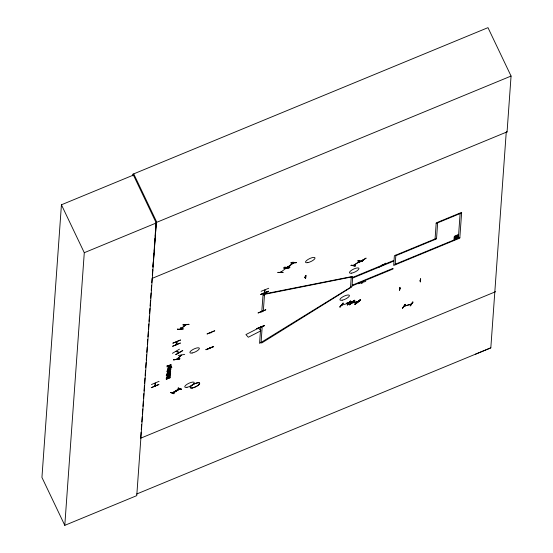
<?xml version="1.0" encoding="UTF-8"?>
<svg xmlns="http://www.w3.org/2000/svg" width="553" height="553" viewBox="0 0 553 553"><rect width="100%" height="100%" fill="white"/><g stroke="black" fill="none" stroke-linecap="round" stroke-linejoin="round"><path stroke-width="0.83" d="M170.732 392.547L174.236 393.563M173.932 393.791L170.711 392.595L171.098 392.374M133.411 175.08L61.431 204.79L41.938 477.439L64.791 525.35L136.764 495.64L156.257 222.983L132.983 174.181L487.974 27.65L511.062 76.058L507.066 131.911L506.237 132.257M64.791 525.35L84.284 252.7L61.431 204.79M132.858 175.875L132.983 174.181M140.718 437.354L141.084 432.197M141.271 429.619L141.637 424.462M141.817 421.884L142.19 416.734M142.37 414.156L142.743 408.999M142.923 406.42L143.296 401.264M143.476 398.692L143.849 393.536M144.029 390.957L144.402 385.8M144.582 383.222L144.955 378.072M145.135 375.494L145.508 370.337M145.688 367.759L146.061 362.602M146.241 360.024L146.614 354.874M146.794 352.296L147.167 347.139M147.347 344.56L147.72 339.404M147.9 336.832L148.273 331.676M148.453 329.097L148.826 323.94M149.006 321.362L149.379 316.205M149.559 313.634L149.932 308.477M150.112 305.899L150.478 300.742M150.665 298.164L151.031 293.014M151.218 290.436L151.584 285.279M151.771 282.701L152.082 278.408L507.073 131.877L506.237 132.222L490.822 347.844L475.38 354.252M152.379 274.177L152.683 269.947M152.925 266.567L153.285 261.493M153.471 258.956L153.831 253.882M154.377 246.265L154.266 250.896M154.557 243.728L154.923 238.654M155.103 236.117L155.462 231.043M155.649 228.507L156.07 222.589L511.062 76.058M159.077 381.349L151.474 384.535M158.87 384.611L151.218 387.701L158.829 384.37M268.495 291.189L260.864 294.334M261.113 291.313L268.723 288.272M261.769 311.844L263.034 294.956L264.514 294.341L352.71 276.742L352.019 286.426L259.571 343.385L260.733 327.113L262.219 326.498L261.057 342.77L261.763 342.957L351.245 287.221L350.54 287.035L351.231 277.35L352.005 276.555L264.583 293.885L265.26 293.505L264.514 294.341L263.332 310.924L261.728 311.871L262.087 311.443M264.804 290.021L264.597 292.896M265.046 290.207L264.624 292.572M395.167 264.811L395.858 255.127M435.066 238.944L436.213 222.88L461.644 212.38L459.806 238.129L393.681 265.426L394.379 255.735L436.552 238.329M437.658 222.831L436.511 238.896L395.817 255.693M458.361 238.177L460.124 213.562M152.345 274.965L152.739 269.802M152.932 267.217L153.333 262.053M153.464 260.332L156.437 221.483L133.778 173.974M399.95 287.373L399.584 290.401L399.95 287.311M400.296 288.652L399.943 288.894L400.261 288.652M420.225 281.809L420.432 278.857M420.432 281.802L420.626 278.843L420.252 281.816M172.937 343.088L180.589 339.991L172.916 343.192M176.953 341.899L176.628 341.775M176.628 341.802C174.928 349.475 178.425 340.351 176.566 342.051M172.66 346.171L180.285 343.04M207.161 333.901L214.785 330.77L207.119 333.977M206.02 349.62L213.631 346.448M210.064 347.754L209.767 347.823M210.824 332.885L211.184 332.484L210.79 332.871M264.604 325.406L256.972 328.537M261.037 326.719L260.705 327.106M261.79 311.844L262.115 311.484M264.223 292.516L264.638 292.406L264.382 295.33L263.961 295.509L264.534 292.33M264.507 292.399L264.279 295.254M265.744 309.839L258.106 312.97M265.779 309.77L258.154 312.901M304.585 277.378L305.353 277.06M305.194 277.157L304.62 277.253M305.657 278.297L305.906 275.353L305.491 275.546L305.228 278.47C306.175 278.415 304.675 276.652 305.526 275.456M305.595 278.263L305.906 275.353M176.476 351.369L175.882 351.473L179.089 352.365M353.989 300.984L346.676 303.203M352.524 301.855L352.862 302.553L352.468 301.814M356.975 301.509L357.57 302.367L352.054 302.761L357.756 302.187L356.899 301.758L352.62 302.049M350.574 302.049L350.796 301.703L350.602 302.021M362.153 282.777L361.918 283.122M359.201 261.645L359.809 261.265M359.837 261.382L353.485 265.523M155.054 383.27L154.909 386.056M177.472 358.849L176.753 359.312L181.197 355.171L180.962 355.558M176.967 359.277L181.432 355.171M173.704 359.74L179.946 358.814L173.773 359.768M179.87 358.793L173.518 359.982M155.414 383.34L155.054 383.499M154.909 385.835L155.22 385.683M155.227 385.925L155.476 383.07M177.817 329.235L183.375 328.821M278.028 272.38L283.184 272.353L277.806 272.594L278.041 272.304M285.078 267.203L284.968 266.857L284.864 267.431L290.138 267.106M180.962 327.922L181.266 328.662L181.114 328.074M185.995 324.825L180.582 329.021L181.363 328.586M361.856 282.853L361.634 283.198L362.042 283.018M350.761 301.744L350.229 302.187L350.512 301.779M365.775 281.387L358.351 283.765M420.335 280.482L419.921 280.661L420.342 280.378M402.48 308.187L405.349 304.357L402.494 308.125M410.506 305.802L412.946 302.056L410.105 305.92L412.573 302.097M351.017 265.364L355.448 265.848L351.017 265.392L355.088 266.083M355.358 265.82L351.293 265.101M280.571 272.359L281.394 271.896L281.035 271.979M362.706 260.311L363.045 260.097M382.088 265.302L381.708 265.253L382.075 265.053M382.323 265.157L382.358 265.101M292.8 263.29L293.055 263.29M339.874 306.984L343.199 303.092L339.867 307.039L340.164 306.846M340.136 306.908L343.102 303.044M347.305 304.931L350.637 301.095L350.243 301.198M350.243 301.088L347.305 305.042L350.623 301.074M179.283 352.482L176.2 351.259M264.514 293.816L265.316 293.47M180.658 328.973L185.642 324.887M185.303 325.185L185.587 325.164M362.644 260.29L363.328 260.193L362.948 260.104M359.208 262.212L366.155 258.106L359.415 262.281M178.273 355.489L184.688 354.404M281.29 271.972L280.82 272.339M286.371 268.164L285.714 268.509M287.705 267.099L287.961 267.099M287.684 267.099L293.346 262.903L293.014 262.205M175.743 391.061L176.67 390.729L176.234 390.708M354.701 300.486L349.51 304.8L354.798 300.535L354.611 300.134L349.302 304.44L349.51 304.8M188.974 324.341L183.126 324.998L188.974 324.341L182.988 324.604M352.088 301.841L352.51 302.754L352.862 302.553M356.899 301.758L357.017 302.443L356.678 301.703M360.127 299.761L354.826 304.026L355.019 304.426L360.611 300.141L360.114 299.761L354.881 304.06M404.16 306.148L411.308 304.026M283.876 267.984L289.212 267.811M280.627 272.318L286.122 268.17M289.226 267.825L283.855 268.087L284.145 267.818M291.231 262.668L296.27 262.654L290.913 262.91L296.27 262.654M287.85 267.14L293.505 262.945L293.187 262.205M175.75 390.992L176.11 391.123M341.782 304.945L342.563 304.738L341.809 305.062M348.037 303.265L348.708 303.051M348.722 303.189L348.203 303.203M155.441 383.347L155.123 383.471M292.841 262.295L293.201 262.993L292.952 262.246M353.961 265.081L353.415 265.44L359.65 261.348M362.27 261.375L357.846 260.94L362.243 261.341M411.19 304.171L404.208 306.251M378.902 267.286L385.773 263.152M172.349 392.83L179.269 388.718M179.455 388.794L172.474 392.824M173.048 393.072L179.953 388.953M172.384 353.332L179.442 349.192M182.656 350.54L175.681 354.549M175.882 354.708L182.822 350.588M185.76 324.811L185.511 325.199M181.156 328.586L180.658 327.984M351.915 301.897L352.42 302.539M352.572 302.74L352.441 302.201M168.306 372.563C176.234 368.782 161.282 374.34 169.978 371.54L167.607 372.936L170.601 372.065L167.559 373.607L169.93 372.252M352.302 302.588L352.8 302.512M352.586 302.719L352.199 302.028M357.473 302.387L357.176 301.668M84.284 252.7L156.257 222.983M260.892 294.403L268.544 291.265M260.905 294.576L268.537 291.431M436.172 223.447L461.603 212.946M395.208 264.244L459.847 237.569M140.656 438.211L495.647 291.68M136.626 494.043L490.822 347.844M172.66 346.33L180.319 343.081M257 328.606L264.624 325.482M206.027 349.648L213.658 346.517M206.02 349.759L213.658 346.676M286.288 268.081L285.929 268.495M348.556 303.244L341.754 305.062M346.683 303.279L354.038 301.012M412.573 302.214L412.973 302.09M178.059 388.178L181.28 389.374M357.307 302.208L356.865 301.558M183.154 329.063L177.603 329.498L177.7 328.862M354.798 300.535L349.199 304.807M283.91 267.977L288.894 267.935M352.15 302.754L351.729 302.042M361.904 261.486L357.846 260.816M357.356 301.482L357.75 302.221M264.631 325.634L257 328.765M180.769 327.936L181.101 328.634M405.245 304.274L402.784 307.98M168.458 368.084L167.946 368.409L168.409 367.814C167.435 368.257 175.481 364.012 168.458 368.084M166.273 375.452C167.594 375.134 167.483 376.24 170.421 374.623C161.725 377.499 177.9 370.634 166.273 375.452M166.515 374.194L167.041 373.973L166.515 374.194M166.259 378.141L170.276 376.669L166.861 377.194L170.352 375.57L166.322 377.229L169.446 376.821L166.259 378.141M167.144 365.74L167.054 366.971L167.566 366.259L171.14 364.586L167.58 366.058L167.621 365.54L167.144 365.74M166.64 374.63L167.497 374.464L167.469 374.823L170.559 373.268L166.64 374.63M166.888 371.215L167.739 371.049L167.718 371.409L170.801 369.846L166.888 371.215M166.985 379.192L166.342 379.476L166.211 378.881A1.41 0.435 -25.5 0 1 166.653 378.48C168.568 377.962 169.688 377.913 170.22 377.132C170.455 379.393 165.997 377.595 166.985 379.192M167.545 373.78L170.566 372.528L167.545 373.78M167.87 369.266C174.167 367.144 172.412 366.535 167.836 368.899A1.486 0.456 -25.5 0 0 168.001 369.204L167.87 369.266M169.004 369.363L168.955 369.971L168.147 370.102L169.004 369.363M169.391 369.204L169.336 369.998C166.273 371.374 168.9 368.464 170.518 368.692C171.63 369.895 170.248 368.941 169.391 369.204M171.029 366.093L167.988 367.268L168.119 366.68L169.038 366.916L170.206 365.727A1.134 0.346 -25.5 0 1 170.753 365.561C171.734 365.346 170.269 366.598 171.029 366.093M352.344 285.154L352.302 285.797L392.989 269L393.038 268.357L352.344 285.154M352.904 277.323L352.862 277.965L393.549 261.175L393.598 260.525L352.904 277.323M453.965 239.09L457.995 237.417L456.412 237.707C462.515 234.513 450.011 239.698 455.575 238.066L453.965 239.09M454.096 237.209L458.133 235.53L456.543 235.827C462.647 232.626 450.149 237.811 455.707 236.179L454.096 237.209M168.285 368.768L170.379 367.863L168.285 368.768M169.501 366.549L170.642 365.865L169.501 366.549M288.438 266.719L288.078 266.802L288.438 266.719M360.293 300.058L355.005 304.323L360.321 300.092M178.405 388.033L178.025 388.261L181.626 389.229L178.398 388.019M179.794 388.856L172.875 392.976L179.794 388.856M258.507 328.143L245.926 334.572L248.318 337.254L260.898 330.825L258.507 328.143M192.444 387.923A5.219 1.604 -25.5 0 0 199.695 383.409A5.219 1.604 -25.5 0 0 192.672 384.784A5.219 1.604 -25.5 0 0 192.444 387.923A5.226 1.604 -25.5 0 0 199.716 383.416A5.226 1.604 -25.5 0 0 192.672 384.798A5.226 1.604 -25.5 0 0 192.451 387.943M187.004 387.3A5.226 1.604 -25.5 0 0 194.269 382.78A5.226 1.604 -25.5 0 0 187.232 384.155A5.226 1.604 -25.5 0 0 187.004 387.3M192.126 353.008A5.226 1.604 -25.5 0 0 199.391 348.487A5.226 1.604 -25.5 0 0 192.354 349.862A5.226 1.604 -25.5 0 0 192.126 353.008M307.786 262.62A5.226 1.604 -25.5 0 0 315.051 258.092A5.226 1.604 -25.5 0 0 308.007 259.475A5.226 1.604 -25.5 0 0 307.786 262.62M342.183 300.203A5.226 1.604 -25.5 0 0 349.448 295.675A5.226 1.604 -25.5 0 0 342.411 297.058A5.226 1.604 -25.5 0 0 342.183 300.203M351.729 273.127A5.226 1.604 -25.5 0 0 358.987 268.606A5.226 1.604 -25.5 0 0 351.95 269.982A5.226 1.604 -25.5 0 0 351.729 273.127"/></g></svg>
